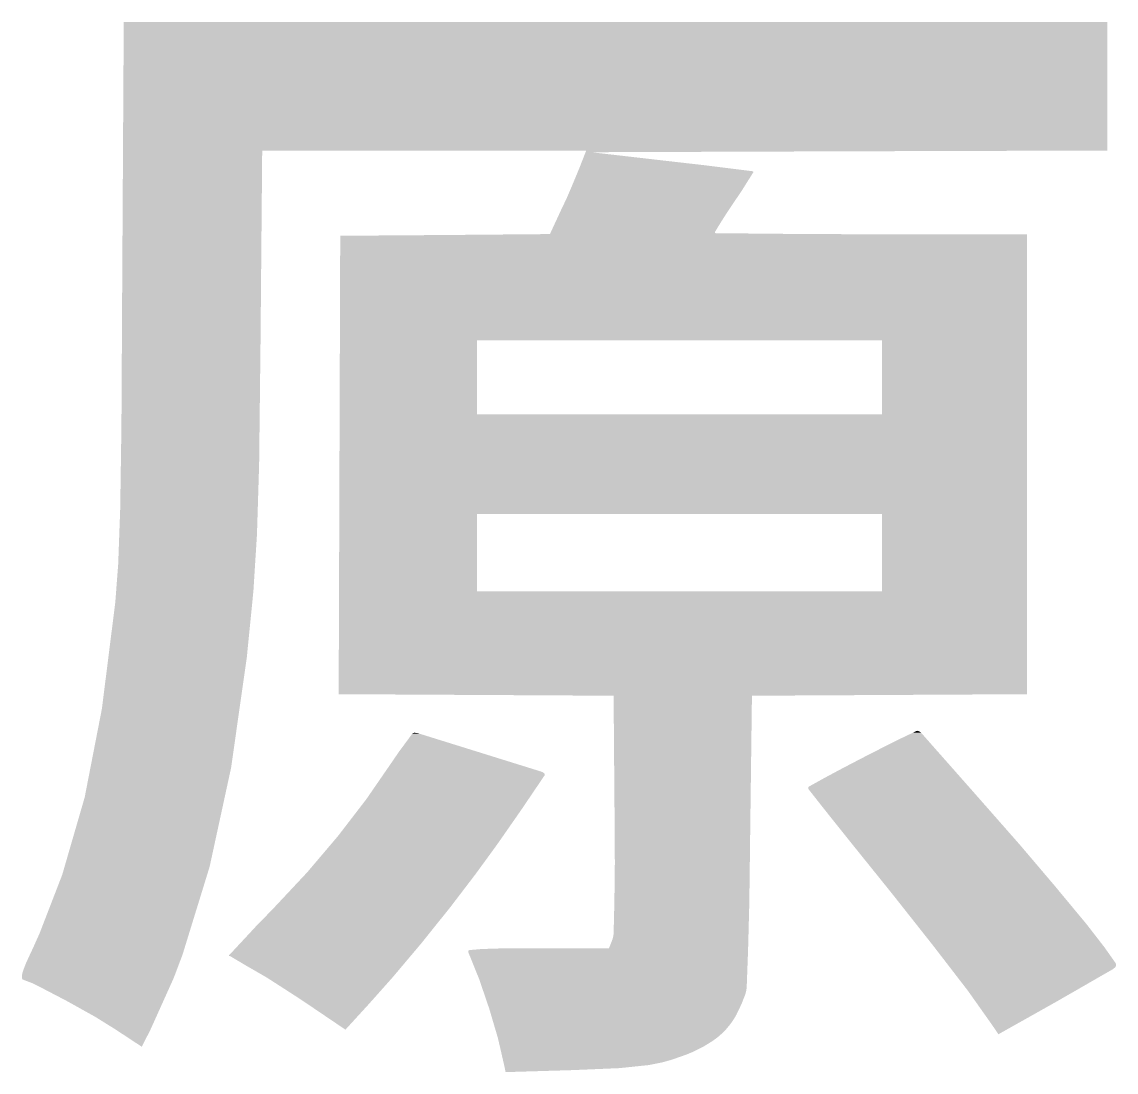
# Model space of a CAD drawing. Extents: x 0 to 1.77, y 0.1 to 2.36.
# Drawn here: x 0.4907 to 0.5619, y 1.5068 to 1.5751 of the extents above; entities that cross this region are included whole.
import ezdxf

# ---------------------------------------------------------------- set-up
doc = ezdxf.new("R2010")
doc.units = 0
doc.layers.add('ASSY_ART', color=2, linetype='CONTINUOUS')

msp = doc.modelspace()

# ---------------------------------------------------------------- linework, layer by layer
at = {"layer": 'ASSY_ART'}
for points in [[(0.497312, 1.566732), (0.497361, 1.575087), (0.561289, 1.566732), (0.56129, 1.575087)], [(0.497361, 1.575088), (0.497362, 1.575089), (0.561289, 1.575088), (0.561288, 1.575089)], [(0.497361, 1.575087), (0.497361, 1.575088), (0.56129, 1.575087), (0.561289, 1.575088)], [(0.497362, 1.575089), (0.497363, 1.57509), (0.561288, 1.575089), (0.497363, 1.57509)], [(0.49726, 1.5579), (0.497312, 1.566724), (0.506282, 1.5579), (0.50636, 1.566724)], [(0.497312, 1.56673), (0.497312, 1.566732), (0.561287, 1.56673), (0.561289, 1.566732)], [(0.497312, 1.566729), (0.497312, 1.56673), (0.506365, 1.566729), (0.527411, 1.56673)], [(0.497312, 1.566724), (0.497312, 1.566729), (0.50636, 1.566724), (0.506365, 1.566729)], [(0.527142, 1.56602), (0.527371, 1.566609), (0.53296, 1.56602), (0.527837, 1.566609)], [(0.527371, 1.566609), (0.527374, 1.566614), (0.527837, 1.566609), (0.527833, 1.566614)], [(0.527374, 1.566614), (0.527376, 1.56662), (0.527833, 1.566614), (0.527838, 1.56662)], [(0.527376, 1.56662), (0.527399, 1.56668), (0.527838, 1.56662), (0.54451, 1.56668)], [(0.527399, 1.56668), (0.527416, 1.566723), (0.54451, 1.56668), (0.558988, 1.566723)], [(0.527416, 1.566725), (0.527411, 1.56673), (0.559596, 1.566725), (0.561287, 1.56673)], [(0.527416, 1.566723), (0.527416, 1.566725), (0.558988, 1.566723), (0.559596, 1.566725)], [(0.526865, 1.56533), (0.526867, 1.565333), (0.538282, 1.56533), (0.538282, 1.565333)], [(0.526867, 1.565333), (0.526868, 1.565337), (0.538282, 1.565333), (0.538282, 1.565337)], [(0.526868, 1.565337), (0.52687, 1.565341), (0.538282, 1.565337), (0.538281, 1.565341)], [(0.52687, 1.565341), (0.526871, 1.565344), (0.538281, 1.565341), (0.53828, 1.565344)], [(0.526871, 1.565344), (0.526873, 1.565348), (0.53828, 1.565344), (0.538278, 1.565348)], [(0.526873, 1.565348), (0.526874, 1.565351), (0.538278, 1.565348), (0.538277, 1.565351)], [(0.526874, 1.565351), (0.526875, 1.565354), (0.538277, 1.565351), (0.538275, 1.565354)], [(0.526875, 1.565354), (0.526877, 1.565357), (0.538275, 1.565354), (0.538273, 1.565357)], [(0.526877, 1.565357), (0.526878, 1.56536), (0.538273, 1.565357), (0.53827, 1.56536)], [(0.526878, 1.56536), (0.526879, 1.565362), (0.53827, 1.56536), (0.538267, 1.565362)], [(0.526879, 1.565363), (0.526881, 1.565367), (0.538257, 1.565363), (0.538252, 1.565367)], [(0.526879, 1.565362), (0.526879, 1.565363), (0.538267, 1.565362), (0.538267, 1.565363)], [(0.526881, 1.565367), (0.526883, 1.565372), (0.538252, 1.565367), (0.538243, 1.565372)], [(0.526883, 1.565372), (0.526885, 1.565378), (0.538243, 1.565372), (0.538234, 1.565378)], [(0.526885, 1.565378), (0.526887, 1.565382), (0.538234, 1.565378), (0.538224, 1.565382)], [(0.526887, 1.565382), (0.526888, 1.565385), (0.538224, 1.565382), (0.538215, 1.565385)], [(0.526888, 1.565385), (0.526889, 1.565388), (0.538215, 1.565385), (0.538204, 1.565388)], [(0.526889, 1.565388), (0.52689, 1.56539), (0.538204, 1.565388), (0.538194, 1.56539)], [(0.52689, 1.56539), (0.526969, 1.56558), (0.53819, 1.56539), (0.53667, 1.56558)], [(0.52689, 1.56539), (0.52689, 1.56539), (0.538194, 1.56539), (0.53819, 1.56539)], [(0.526969, 1.56558), (0.52699, 1.56563), (0.53667, 1.56558), (0.536267, 1.56563)], [(0.52699, 1.56563), (0.527052, 1.56579), (0.536267, 1.56563), (0.53498, 1.56579)], [(0.527052, 1.56579), (0.527142, 1.56602), (0.53498, 1.56579), (0.53296, 1.56602)], [(0.538257, 1.565363), (0.538264, 1.565363), (0.538267, 1.565363), (0.538266, 1.565363)], [(0.538264, 1.565363), (0.538265, 1.565364), (0.538266, 1.565363), (0.538265, 1.565364)], [(0.52647, 1.56438), (0.526628, 1.56476), (0.537691, 1.56438), (0.53793, 1.56476)], [(0.526628, 1.56476), (0.52677, 1.5651), (0.53793, 1.56476), (0.538144, 1.5651)], [(0.52677, 1.5651), (0.526853, 1.5653), (0.538144, 1.5651), (0.53827, 1.5653)], [(0.526853, 1.5653), (0.526854, 1.565303), (0.53827, 1.5653), (0.538272, 1.565303)], [(0.526854, 1.565303), (0.526855, 1.565305), (0.538272, 1.565303), (0.538275, 1.565305)], [(0.526855, 1.565305), (0.526857, 1.565309), (0.538275, 1.565305), (0.538277, 1.565309)], [(0.526857, 1.565309), (0.526858, 1.565312), (0.538277, 1.565309), (0.538278, 1.565312)], [(0.526858, 1.565312), (0.526859, 1.565315), (0.538278, 1.565312), (0.53828, 1.565315)], [(0.526859, 1.565315), (0.526861, 1.565319), (0.53828, 1.565315), (0.538281, 1.565319)], [(0.526861, 1.565319), (0.526862, 1.565322), (0.538281, 1.565319), (0.538282, 1.565322)], [(0.526862, 1.565322), (0.526864, 1.565326), (0.538282, 1.565322), (0.538282, 1.565326)], [(0.526864, 1.565326), (0.526865, 1.56533), (0.538282, 1.565326), (0.538282, 1.56533)], [(0.52614, 1.56361), (0.526367, 1.56414), (0.537184, 1.56361), (0.53754, 1.56414)], [(0.526367, 1.56414), (0.52647, 1.56438), (0.53754, 1.56414), (0.537691, 1.56438)], [(0.52581, 1.56292), (0.52614, 1.56361), (0.536721, 1.56292), (0.537184, 1.56361)], [(0.525407, 1.56205), (0.525699, 1.56268), (0.53616, 1.56205), (0.53656, 1.56268)], [(0.525699, 1.56268), (0.52581, 1.56292), (0.53656, 1.56268), (0.536721, 1.56292)], [(0.525144, 1.561481), (0.525407, 1.56205), (0.535811, 1.561481), (0.53616, 1.56205)], [(0.511408, 1.554399), (0.511431, 1.561188), (0.55606, 1.554399), (0.55606, 1.561188)], [(0.511431, 1.561188), (0.511433, 1.56119), (0.55606, 1.561188), (0.55606, 1.56119)], [(0.511433, 1.56119), (0.51825, 1.56124), (0.55606, 1.56119), (0.55606, 1.56124)], [(0.51825, 1.56124), (0.52355, 1.561287), (0.55606, 1.56124), (0.55606, 1.561287)], [(0.52355, 1.561287), (0.52379, 1.561289), (0.55606, 1.561287), (0.556058, 1.561289)], [(0.52379, 1.561289), (0.523878, 1.56129), (0.556058, 1.561289), (0.54593, 1.56129)], [(0.523878, 1.56129), (0.525004, 1.5613), (0.54593, 1.56129), (0.54204, 1.5613)], [(0.525004, 1.5613), (0.525057, 1.5613), (0.54204, 1.5613), (0.541988, 1.5613)], [(0.525057, 1.5613), (0.525062, 1.561303), (0.541988, 1.5613), (0.541671, 1.561303)], [(0.525062, 1.561303), (0.525074, 1.56133), (0.541671, 1.561303), (0.53877, 1.56133)], [(0.525074, 1.56133), (0.525088, 1.56136), (0.53877, 1.56133), (0.535826, 1.56136)], [(0.525088, 1.561361), (0.525089, 1.561362), (0.53582, 1.561361), (0.535816, 1.561362)], [(0.525088, 1.56136), (0.525088, 1.561361), (0.535826, 1.56136), (0.535823, 1.561361)], [(0.525088, 1.561361), (0.525088, 1.561361), (0.535823, 1.561361), (0.53582, 1.561361)], [(0.525089, 1.561364), (0.52509, 1.561365), (0.535813, 1.561364), (0.53581, 1.561365)], [(0.525089, 1.561362), (0.525089, 1.561364), (0.535816, 1.561362), (0.535813, 1.561364)], [(0.52509, 1.561365), (0.525091, 1.561367), (0.53581, 1.561365), (0.535807, 1.561367)], [(0.525091, 1.561367), (0.525092, 1.561369), (0.535807, 1.561367), (0.535804, 1.561369)], [(0.525092, 1.561369), (0.525093, 1.561372), (0.535804, 1.561369), (0.535801, 1.561372)], [(0.525093, 1.561372), (0.525094, 1.561374), (0.535801, 1.561372), (0.535799, 1.561374)], [(0.525094, 1.561374), (0.525096, 1.561377), (0.535799, 1.561374), (0.535797, 1.561377)], [(0.525096, 1.561377), (0.525097, 1.56138), (0.535797, 1.561377), (0.535795, 1.56138)], [(0.525097, 1.56138), (0.525098, 1.561383), (0.535795, 1.56138), (0.535794, 1.561383)], [(0.525098, 1.561383), (0.5251, 1.561387), (0.535794, 1.561383), (0.535792, 1.561387)], [(0.5251, 1.561387), (0.525101, 1.56139), (0.535792, 1.561387), (0.535791, 1.56139)], [(0.525101, 1.56139), (0.525103, 1.561393), (0.535791, 1.56139), (0.535791, 1.561393)], [(0.525103, 1.561393), (0.525105, 1.561397), (0.535791, 1.561393), (0.53579, 1.561397)], [(0.525105, 1.561397), (0.525106, 1.5614), (0.53579, 1.561397), (0.53579, 1.5614)], [(0.525106, 1.5614), (0.525112, 1.561413), (0.53579, 1.5614), (0.535791, 1.561413)], [(0.525112, 1.561413), (0.525118, 1.561426), (0.535791, 1.561413), (0.535792, 1.561426)], [(0.525118, 1.561426), (0.525124, 1.561439), (0.535792, 1.561426), (0.535795, 1.561439)], [(0.525124, 1.561439), (0.52513, 1.561451), (0.535795, 1.561439), (0.535799, 1.561451)], [(0.52513, 1.561451), (0.525136, 1.561463), (0.535799, 1.561451), (0.535804, 1.561463)], [(0.525136, 1.561463), (0.525141, 1.561474), (0.535804, 1.561463), (0.53581, 1.561474)], [(0.525141, 1.561474), (0.525142, 1.561478), (0.53581, 1.561474), (0.53581, 1.561478)], [(0.525142, 1.561478), (0.525144, 1.561481), (0.53581, 1.561478), (0.535811, 1.561481)], [(0.49724, 1.55424), (0.49726, 1.5579), (0.50625, 1.55424), (0.506282, 1.5579)], [(0.49721, 1.5488), (0.49724, 1.55424), (0.506188, 1.5488), (0.50625, 1.55424)], [(0.511391, 1.549593), (0.511408, 1.554397), (0.52032, 1.549593), (0.52032, 1.554397)], [(0.511408, 1.554397), (0.511408, 1.554399), (0.52032, 1.554397), (0.520322, 1.554399)], [(0.54665, 1.554397), (0.546648, 1.554399), (0.55606, 1.554397), (0.55606, 1.554399)], [(0.54665, 1.55199), (0.54665, 1.554397), (0.55606, 1.55199), (0.55606, 1.554397)], [(0.546649, 1.549592), (0.54665, 1.55199), (0.55606, 1.549592), (0.55606, 1.55199)], [(0.51137, 1.543109), (0.511391, 1.54959), (0.556059, 1.543109), (0.55606, 1.54959)], [(0.511391, 1.549591), (0.511391, 1.549593), (0.520322, 1.549591), (0.52032, 1.549593)], [(0.511391, 1.54959), (0.511391, 1.549591), (0.546647, 1.54959), (0.520322, 1.549591)], [(0.546647, 1.54959), (0.546649, 1.549592), (0.55606, 1.54959), (0.55606, 1.549592)], [(0.497173, 1.54634), (0.49721, 1.5488), (0.50616, 1.54634), (0.506188, 1.5488)], [(0.49713, 1.54342), (0.497173, 1.54634), (0.50607, 1.54342), (0.50616, 1.54634)], [(0.497071, 1.5418), (0.49713, 1.54342), (0.50602, 1.5418), (0.50607, 1.54342)], [(0.511353, 1.538093), (0.51137, 1.543107), (0.52032, 1.538093), (0.52032, 1.543107)], [(0.51137, 1.543107), (0.51137, 1.543109), (0.52032, 1.543107), (0.520322, 1.543109)], [(0.54665, 1.543107), (0.546648, 1.543109), (0.556059, 1.543107), (0.556059, 1.543109)], [(0.54665, 1.5406), (0.54665, 1.543107), (0.556059, 1.5406), (0.556059, 1.543107)], [(0.497, 1.53985), (0.497071, 1.5418), (0.505898, 1.53985), (0.50602, 1.5418)], [(0.546649, 1.538092), (0.54665, 1.5406), (0.556059, 1.538092), (0.556059, 1.5406)], [(0.496869, 1.53813), (0.497, 1.53985), (0.50579, 1.53813), (0.505898, 1.53985)], [(0.49681, 1.53736), (0.496869, 1.53813), (0.505714, 1.53736), (0.50579, 1.53813)], [(0.51133, 1.531403), (0.511353, 1.53809), (0.556059, 1.531403), (0.556059, 1.53809)], [(0.511353, 1.538091), (0.511353, 1.538093), (0.520322, 1.538091), (0.52032, 1.538093)], [(0.511353, 1.53809), (0.511353, 1.538091), (0.546647, 1.53809), (0.520322, 1.538091)], [(0.546647, 1.53809), (0.546649, 1.538092), (0.556059, 1.53809), (0.556059, 1.538092)], [(0.496362, 1.5338), (0.49681, 1.53736), (0.50536, 1.5338), (0.505714, 1.53736)], [(0.49594, 1.53045), (0.496362, 1.5338), (0.504883, 1.53045), (0.50536, 1.5338)], [(0.511331, 1.531402), (0.51133, 1.531403), (0.556059, 1.531402), (0.556059, 1.531403)], [(0.511332, 1.531401), (0.511331, 1.531402), (0.556058, 1.531401), (0.556059, 1.531402)], [(0.511472, 1.5314), (0.511332, 1.531401), (0.556057, 1.5314), (0.556058, 1.531401)], [(0.529194, 1.5313), (0.511472, 1.5314), (0.538335, 1.5313), (0.556057, 1.5314)], [(0.529195, 1.531299), (0.529194, 1.5313), (0.538195, 1.531299), (0.538335, 1.5313)], [(0.529199, 1.531295), (0.529195, 1.531299), (0.538191, 1.531295), (0.538195, 1.531299)], [(0.529199, 1.531294), (0.529199, 1.531295), (0.53819, 1.531294), (0.538191, 1.531295)], [(0.52926, 1.52364), (0.529199, 1.531294), (0.538092, 1.52364), (0.53819, 1.531294)], [(0.495197, 1.52663), (0.49594, 1.53045), (0.50434, 1.52663), (0.504883, 1.53045)], [(0.51573, 1.52831), (0.51611, 1.52883), (0.518264, 1.52831), (0.516593, 1.52883)], [(0.51611, 1.52883), (0.51612, 1.52884), (0.516593, 1.52883), (0.516561, 1.52884)], [(0.51612, 1.52884), (0.51613, 1.52885), (0.516561, 1.52884), (0.51653, 1.52885)], [(0.51613, 1.52885), (0.516131, 1.52885), (0.51653, 1.52885), (0.516529, 1.52885)], [(0.516131, 1.52885), (0.516143, 1.528859), (0.516529, 1.52885), (0.516494, 1.528859)], [(0.516143, 1.528859), (0.516155, 1.528867), (0.516494, 1.528859), (0.516464, 1.528867)], [(0.516155, 1.528867), (0.516161, 1.52887), (0.516464, 1.528867), (0.516453, 1.52887)], [(0.516161, 1.52887), (0.516168, 1.528874), (0.516453, 1.52887), (0.51643, 1.528874)], [(0.516168, 1.528874), (0.516182, 1.52888), (0.51643, 1.528874), (0.516397, 1.52888)], [(0.516182, 1.52888), (0.516194, 1.528884), (0.516397, 1.52888), (0.516375, 1.528884)], [(0.516194, 1.528884), (0.516196, 1.528884), (0.516375, 1.528884), (0.516368, 1.528884)], [(0.516196, 1.528884), (0.516211, 1.528887), (0.516368, 1.528884), (0.516329, 1.528887)], [(0.516211, 1.528887), (0.516225, 1.528889), (0.516329, 1.528887), (0.516307, 1.528889)], [(0.516225, 1.528889), (0.51624, 1.52889), (0.516307, 1.528889), (0.516299, 1.52889)], [(0.51624, 1.52889), (0.516296, 1.52889), (0.516299, 1.52889), (0.516296, 1.52889)], [(0.5467, 1.52794), (0.54786, 1.52852), (0.550028, 1.52794), (0.549516, 1.52852)], [(0.54786, 1.52852), (0.548659, 1.5289), (0.549516, 1.52852), (0.54918, 1.5289)], [(0.548659, 1.5289), (0.548705, 1.528922), (0.54918, 1.5289), (0.549158, 1.528922)], [(0.548705, 1.528922), (0.548746, 1.528941), (0.549158, 1.528922), (0.549134, 1.528941)], [(0.548746, 1.528941), (0.548783, 1.528959), (0.549134, 1.528941), (0.549109, 1.528959)], [(0.548783, 1.528959), (0.548815, 1.528974), (0.549109, 1.528959), (0.549082, 1.528974)], [(0.548815, 1.528974), (0.548842, 1.528987), (0.549082, 1.528974), (0.549054, 1.528987)], [(0.548842, 1.528987), (0.548864, 1.528998), (0.549054, 1.528987), (0.549025, 1.528998)], [(0.548864, 1.528998), (0.548881, 1.529006), (0.549025, 1.528998), (0.548995, 1.529006)], [(0.548881, 1.529006), (0.54889, 1.52901), (0.548995, 1.529006), (0.54898, 1.52901)], [(0.54889, 1.52901), (0.548898, 1.529014), (0.54898, 1.52901), (0.548968, 1.529014)], [(0.548898, 1.529014), (0.548903, 1.529016), (0.548968, 1.529014), (0.548958, 1.529016)], [(0.548903, 1.529016), (0.548907, 1.529017), (0.548958, 1.529016), (0.548955, 1.529017)], [(0.548907, 1.529017), (0.548916, 1.529018), (0.548955, 1.529017), (0.548944, 1.529018)], [(0.548916, 1.529018), (0.54892, 1.529018), (0.548944, 1.529018), (0.548942, 1.529018)], [(0.54892, 1.529018), (0.548929, 1.529019), (0.548942, 1.529018), (0.548929, 1.529019)], [(0.515222, 1.52762), (0.51527, 1.52769), (0.52048, 1.52762), (0.520255, 1.52769)], [(0.51527, 1.52769), (0.51573, 1.52831), (0.520255, 1.52769), (0.518264, 1.52831)], [(0.54535, 1.52725), (0.5467, 1.52794), (0.550638, 1.52725), (0.550028, 1.52794)], [(0.51437, 1.52638), (0.51477, 1.52696), (0.52446, 1.52638), (0.522598, 1.52696)], [(0.51477, 1.52696), (0.515222, 1.52762), (0.522598, 1.52696), (0.52048, 1.52762)], [(0.54401, 1.52655), (0.54535, 1.52725), (0.551257, 1.52655), (0.550638, 1.52725)], [(0.49482, 1.52469), (0.495197, 1.52663), (0.503919, 1.52469), (0.50434, 1.52663)], [(0.514253, 1.52621), (0.514259, 1.526219), (0.524724, 1.52621), (0.524721, 1.526219)], [(0.514259, 1.526219), (0.514265, 1.526228), (0.524721, 1.526219), (0.524717, 1.526228)], [(0.514265, 1.526228), (0.514271, 1.526236), (0.524717, 1.526228), (0.524712, 1.526236)], [(0.514271, 1.526236), (0.514277, 1.526244), (0.524712, 1.526236), (0.524707, 1.526244)], [(0.514277, 1.526244), (0.514281, 1.526251), (0.524707, 1.526244), (0.524701, 1.526251)], [(0.514281, 1.526251), (0.514286, 1.526258), (0.524701, 1.526251), (0.524695, 1.526258)], [(0.514286, 1.526258), (0.514291, 1.526264), (0.524695, 1.526258), (0.524688, 1.526264)], [(0.514291, 1.526264), (0.514294, 1.52627), (0.524688, 1.526264), (0.52468, 1.52627)], [(0.514294, 1.52627), (0.514316, 1.526301), (0.52468, 1.52627), (0.524636, 1.526301)], [(0.514316, 1.526301), (0.514335, 1.526328), (0.524636, 1.526301), (0.524589, 1.526328)], [(0.514335, 1.526328), (0.514351, 1.526352), (0.524589, 1.526328), (0.52454, 1.526352)], [(0.514351, 1.526352), (0.514364, 1.52637), (0.52454, 1.526352), (0.52449, 1.52637)], [(0.514364, 1.52637), (0.51437, 1.52638), (0.52449, 1.52637), (0.52446, 1.52638)], [(0.54287, 1.52594), (0.54401, 1.52655), (0.551795, 1.52594), (0.551257, 1.52655)], [(0.51313, 1.52458), (0.514191, 1.52612), (0.523668, 1.52458), (0.52471, 1.52612)], [(0.514191, 1.52612), (0.514197, 1.526128), (0.52471, 1.52612), (0.524715, 1.526128)], [(0.514197, 1.526128), (0.514202, 1.526136), (0.524715, 1.526128), (0.524719, 1.526136)], [(0.514202, 1.526136), (0.514208, 1.526145), (0.524719, 1.526136), (0.524722, 1.526145)], [(0.514208, 1.526145), (0.514215, 1.526154), (0.524722, 1.526145), (0.524725, 1.526154)], [(0.514215, 1.526154), (0.514221, 1.526164), (0.524725, 1.526154), (0.524727, 1.526164)], [(0.514221, 1.526164), (0.514228, 1.526173), (0.524727, 1.526164), (0.524728, 1.526173)], [(0.514228, 1.526173), (0.514234, 1.526182), (0.524728, 1.526173), (0.524728, 1.526182)], [(0.514234, 1.526182), (0.51424, 1.526192), (0.524728, 1.526182), (0.524728, 1.526192)], [(0.51424, 1.526192), (0.514247, 1.526201), (0.524728, 1.526192), (0.524726, 1.526201)], [(0.514247, 1.526201), (0.514253, 1.52621), (0.524726, 1.526201), (0.524724, 1.52621)], [(0.541893, 1.525396), (0.54287, 1.52594), (0.552276, 1.525396), (0.551795, 1.52594)], [(0.54185, 1.52531), (0.541851, 1.525318), (0.552352, 1.52531), (0.552346, 1.525318)], [(0.54185, 1.525297), (0.54185, 1.52531), (0.552364, 1.525297), (0.552352, 1.52531)], [(0.541851, 1.525284), (0.54185, 1.525297), (0.552375, 1.525284), (0.552364, 1.525297)], [(0.541851, 1.525325), (0.541852, 1.525333), (0.552338, 1.525325), (0.552332, 1.525333)], [(0.541851, 1.525318), (0.541851, 1.525325), (0.552346, 1.525318), (0.552338, 1.525325)], [(0.541852, 1.525271), (0.541851, 1.525284), (0.552387, 1.525271), (0.552375, 1.525284)], [(0.541852, 1.525333), (0.541853, 1.525341), (0.552332, 1.525333), (0.552325, 1.525341)], [(0.541856, 1.525258), (0.541852, 1.525271), (0.552398, 1.525258), (0.552387, 1.525271)], [(0.541853, 1.525341), (0.541855, 1.525348), (0.552325, 1.525341), (0.552318, 1.525348)], [(0.541855, 1.525348), (0.541858, 1.525356), (0.552318, 1.525348), (0.552312, 1.525356)], [(0.54186, 1.525246), (0.541856, 1.525258), (0.552409, 1.525246), (0.552398, 1.525258)], [(0.541858, 1.525356), (0.541861, 1.525363), (0.552312, 1.525356), (0.552306, 1.525363)], [(0.541865, 1.525234), (0.54186, 1.525246), (0.55242, 1.525234), (0.552409, 1.525246)], [(0.541861, 1.525363), (0.541865, 1.525369), (0.552306, 1.525363), (0.5523, 1.525369)], [(0.541865, 1.525369), (0.54187, 1.525376), (0.5523, 1.525369), (0.552294, 1.525376)], [(0.541871, 1.525222), (0.541865, 1.525234), (0.55243, 1.525222), (0.55242, 1.525234)], [(0.54187, 1.525376), (0.541875, 1.525382), (0.552294, 1.525376), (0.552289, 1.525382)], [(0.54188, 1.52521), (0.541871, 1.525222), (0.552441, 1.52521), (0.55243, 1.525222)], [(0.541875, 1.525382), (0.541881, 1.525387), (0.552289, 1.525382), (0.552284, 1.525387)], [(0.541951, 1.52512), (0.54188, 1.52521), (0.55252, 1.52512), (0.552441, 1.52521)], [(0.541881, 1.525387), (0.541887, 1.525392), (0.552284, 1.525387), (0.55228, 1.525392)], [(0.541887, 1.525392), (0.541893, 1.525396), (0.55228, 1.525392), (0.552276, 1.525396)], [(0.54269, 1.52418), (0.541951, 1.52512), (0.553347, 1.52418), (0.55252, 1.52512)], [(0.493511, 1.52018), (0.49482, 1.52469), (0.50294, 1.52018), (0.503919, 1.52469)], [(0.512553, 1.52383), (0.51313, 1.52458), (0.52316, 1.52383), (0.523668, 1.52458)], [(0.54362, 1.52301), (0.54269, 1.52418), (0.554376, 1.52301), (0.553347, 1.52418)], [(0.5113, 1.5222), (0.512553, 1.52383), (0.522024, 1.5222), (0.52316, 1.52383)], [(0.529271, 1.52189), (0.52926, 1.52364), (0.53807, 1.52189), (0.538092, 1.52364)], [(0.54471, 1.52165), (0.54362, 1.52301), (0.555572, 1.52165), (0.554376, 1.52301)], [(0.510808, 1.52162), (0.5113, 1.5222), (0.52162, 1.52162), (0.522024, 1.5222)], [(0.50928, 1.51982), (0.510808, 1.52162), (0.520308, 1.51982), (0.52162, 1.52162)], [(0.52928, 1.52043), (0.529271, 1.52189), (0.538052, 1.52043), (0.53807, 1.52189)], [(0.544726, 1.52163), (0.54471, 1.52165), (0.55559, 1.52163), (0.555572, 1.52165)], [(0.546869, 1.51897), (0.544726, 1.52163), (0.55785, 1.51897), (0.55559, 1.52163)], [(0.49336, 1.51966), (0.493511, 1.52018), (0.50278, 1.51966), (0.50294, 1.52018)], [(0.509167, 1.5197), (0.50928, 1.51982), (0.52022, 1.5197), (0.520308, 1.51982)], [(0.52925, 1.5179), (0.52928, 1.52043), (0.53802, 1.5179), (0.538052, 1.52043)], [(0.491887, 1.515849), (0.49336, 1.51966), (0.501605, 1.515849), (0.50278, 1.51966)], [(0.507191, 1.51759), (0.509167, 1.5197), (0.51861, 1.51759), (0.52022, 1.5197)], [(0.54732, 1.51841), (0.546869, 1.51897), (0.558315, 1.51841), (0.55785, 1.51897)], [(0.548877, 1.51644), (0.54732, 1.51841), (0.55995, 1.51644), (0.558315, 1.51841)], [(0.5292, 1.51588), (0.529249, 1.51788), (0.537968, 1.51588), (0.53802, 1.51788)], [(0.529249, 1.51788), (0.52925, 1.5179), (0.53802, 1.51788), (0.53802, 1.5179)], [(0.50595, 1.51631), (0.50706, 1.51745), (0.517584, 1.51631), (0.518498, 1.51745)], [(0.50706, 1.51745), (0.507191, 1.51759), (0.518498, 1.51745), (0.51861, 1.51759)], [(0.50504, 1.51533), (0.50595, 1.51631), (0.516798, 1.51533), (0.517584, 1.51631)], [(0.54996, 1.51507), (0.548877, 1.51644), (0.56101, 1.51507), (0.55995, 1.51644)], [(0.49151, 1.51501), (0.491887, 1.515849), (0.501347, 1.51501), (0.501605, 1.515849)], [(0.529143, 1.515524), (0.529172, 1.515641), (0.537959, 1.515524), (0.537962, 1.515641)], [(0.529172, 1.515641), (0.529191, 1.51576), (0.537962, 1.515641), (0.537965, 1.51576)], [(0.529191, 1.51576), (0.5292, 1.51588), (0.537965, 1.51576), (0.537968, 1.51588)], [(0.49126, 1.51447), (0.49151, 1.51501), (0.50118, 1.51447), (0.501347, 1.51501)], [(0.504239, 1.51447), (0.504938, 1.51522), (0.516077, 1.51447), (0.51671, 1.51522)], [(0.504938, 1.51522), (0.50504, 1.51533), (0.51671, 1.51522), (0.516798, 1.51533)], [(0.520281, 1.51481), (0.52062, 1.51484), (0.53794, 1.51481), (0.537941, 1.51484)], [(0.52062, 1.51484), (0.52191, 1.51488), (0.537941, 1.51484), (0.537942, 1.51488)], [(0.52191, 1.51488), (0.52427, 1.51489), (0.537942, 1.51488), (0.537942, 1.51489)], [(0.528897, 1.51489), (0.528901, 1.514894), (0.537942, 1.51489), (0.537942, 1.514894)], [(0.528901, 1.514894), (0.52911, 1.51543), (0.537942, 1.514894), (0.537956, 1.51543)], [(0.52911, 1.51543), (0.529143, 1.515524), (0.537956, 1.51543), (0.537959, 1.515524)], [(0.55006, 1.51494), (0.54996, 1.51507), (0.56111, 1.51494), (0.56101, 1.51507)], [(0.550846, 1.51392), (0.55006, 1.51494), (0.56183, 1.51392), (0.56111, 1.51494)], [(0.49102, 1.51395), (0.49126, 1.51447), (0.500984, 1.51395), (0.50118, 1.51447)], [(0.504215, 1.514433), (0.504216, 1.514437), (0.516046, 1.514433), (0.516049, 1.514437)], [(0.504215, 1.514428), (0.504215, 1.514433), (0.516042, 1.514428), (0.516046, 1.514433)], [(0.504216, 1.514425), (0.504215, 1.514428), (0.516039, 1.514425), (0.516042, 1.514428)], [(0.504216, 1.514441), (0.504218, 1.514444), (0.516052, 1.514441), (0.516055, 1.514444)], [(0.504216, 1.514437), (0.504216, 1.514441), (0.516049, 1.514437), (0.516052, 1.514441)], [(0.504216, 1.514421), (0.504216, 1.514425), (0.516036, 1.514421), (0.516039, 1.514425)], [(0.504217, 1.514417), (0.504216, 1.514421), (0.516033, 1.514417), (0.516036, 1.514421)], [(0.504218, 1.514414), (0.504217, 1.514417), (0.51603, 1.514414), (0.516033, 1.514417)], [(0.504218, 1.514444), (0.504219, 1.514448), (0.516055, 1.514444), (0.516059, 1.514448)], [(0.50422, 1.51441), (0.504218, 1.514414), (0.516027, 1.51441), (0.51603, 1.514414)], [(0.504219, 1.514448), (0.504221, 1.514451), (0.516059, 1.514448), (0.516061, 1.514451)], [(0.504222, 1.514407), (0.50422, 1.51441), (0.516024, 1.514407), (0.516027, 1.51441)], [(0.504221, 1.514451), (0.504223, 1.514455), (0.516061, 1.514451), (0.516064, 1.514455)], [(0.504224, 1.514404), (0.504222, 1.514407), (0.516021, 1.514404), (0.516024, 1.514407)], [(0.504223, 1.514455), (0.504225, 1.514458), (0.516064, 1.514455), (0.516067, 1.514458)], [(0.504227, 1.5144), (0.504224, 1.514404), (0.516018, 1.5144), (0.516021, 1.514404)], [(0.504225, 1.514458), (0.504228, 1.514461), (0.516067, 1.514458), (0.516069, 1.514461)], [(0.504228, 1.514398), (0.504227, 1.5144), (0.516017, 1.514398), (0.516018, 1.5144)], [(0.504228, 1.514461), (0.50423, 1.514463), (0.516069, 1.514461), (0.516072, 1.514463)], [(0.504229, 1.514398), (0.504228, 1.514398), (0.504236, 1.514398), (0.504237, 1.514398)], [(0.504232, 1.514395), (0.504229, 1.514398), (0.504232, 1.514395), (0.504236, 1.514398)], [(0.50423, 1.514463), (0.504234, 1.514466), (0.516072, 1.514463), (0.516074, 1.514466)], [(0.504234, 1.514466), (0.504237, 1.514468), (0.516074, 1.514466), (0.516076, 1.514468)], [(0.504237, 1.514468), (0.504239, 1.51447), (0.516076, 1.514468), (0.516077, 1.51447)], [(0.504298, 1.514366), (0.504242, 1.514398), (0.515989, 1.514366), (0.516017, 1.514398)], [(0.50431, 1.51436), (0.504298, 1.514366), (0.515984, 1.51436), (0.515989, 1.514366)], [(0.50476, 1.51409), (0.50431, 1.51436), (0.515756, 1.51409), (0.515984, 1.51436)], [(0.519748, 1.514677), (0.519749, 1.514685), (0.537935, 1.514677), (0.537935, 1.514685)], [(0.519748, 1.514668), (0.519748, 1.514677), (0.537935, 1.514668), (0.537935, 1.514677)], [(0.519749, 1.514659), (0.519748, 1.514668), (0.537934, 1.514659), (0.537935, 1.514668)], [(0.519749, 1.514685), (0.519751, 1.514694), (0.537935, 1.514685), (0.537936, 1.514694)], [(0.51975, 1.51465), (0.519749, 1.514659), (0.537934, 1.51465), (0.537934, 1.514659)], [(0.519752, 1.514642), (0.51975, 1.51465), (0.537934, 1.514642), (0.537934, 1.51465)], [(0.519751, 1.514694), (0.519753, 1.514703), (0.537936, 1.514694), (0.537936, 1.514703)], [(0.519755, 1.514633), (0.519752, 1.514642), (0.537933, 1.514633), (0.537934, 1.514642)], [(0.519753, 1.514703), (0.519757, 1.514711), (0.537936, 1.514703), (0.537936, 1.514711)], [(0.519758, 1.514625), (0.519755, 1.514633), (0.537933, 1.514625), (0.537933, 1.514633)], [(0.519757, 1.514711), (0.519761, 1.514719), (0.537936, 1.514711), (0.537937, 1.514719)], [(0.51976, 1.51462), (0.519758, 1.514625), (0.537933, 1.51462), (0.537933, 1.514625)], [(0.52047, 1.51286), (0.51976, 1.51462), (0.537868, 1.51286), (0.537933, 1.51462)], [(0.519761, 1.514719), (0.519765, 1.514727), (0.537937, 1.514719), (0.537937, 1.514727)], [(0.519765, 1.514727), (0.519771, 1.514734), (0.537937, 1.514727), (0.537937, 1.514734)], [(0.519771, 1.514734), (0.519776, 1.514741), (0.537937, 1.514734), (0.537937, 1.514741)], [(0.519776, 1.514741), (0.519783, 1.514747), (0.537937, 1.514741), (0.537938, 1.514747)], [(0.519783, 1.514747), (0.51979, 1.514752), (0.537938, 1.514747), (0.537938, 1.514752)], [(0.51979, 1.514752), (0.519797, 1.514757), (0.537938, 1.514752), (0.537938, 1.514757)], [(0.519797, 1.514757), (0.519805, 1.514762), (0.537938, 1.514757), (0.537938, 1.514762)], [(0.519805, 1.514762), (0.519813, 1.514765), (0.537938, 1.514762), (0.537938, 1.514765)], [(0.519813, 1.514765), (0.519822, 1.514768), (0.537938, 1.514765), (0.537938, 1.514768)], [(0.519822, 1.514768), (0.51983, 1.51477), (0.537938, 1.514768), (0.537938, 1.51477)], [(0.51983, 1.51477), (0.520281, 1.51481), (0.537938, 1.51477), (0.53794, 1.51481)], [(0.49079, 1.51334), (0.490846, 1.51351), (0.500753, 1.51334), (0.500818, 1.51351)], [(0.490846, 1.51351), (0.49102, 1.51395), (0.500818, 1.51351), (0.500984, 1.51395)], [(0.50528, 1.51378), (0.50476, 1.51409), (0.515495, 1.51378), (0.515756, 1.51409)], [(0.50589, 1.51343), (0.50528, 1.51378), (0.5152, 1.51343), (0.515495, 1.51378)], [(0.50665, 1.51299), (0.50589, 1.51343), (0.514828, 1.51299), (0.5152, 1.51343)], [(0.550851, 1.513913), (0.550846, 1.51392), (0.561833, 1.513913), (0.56183, 1.51392)], [(0.550864, 1.513896), (0.550851, 1.513913), (0.561842, 1.513896), (0.561833, 1.513913)], [(0.550878, 1.513878), (0.550864, 1.513896), (0.561848, 1.513878), (0.561842, 1.513896)], [(0.550892, 1.51386), (0.550878, 1.513878), (0.561854, 1.51386), (0.561848, 1.513878)], [(0.550907, 1.513841), (0.550892, 1.51386), (0.561857, 1.513841), (0.561854, 1.51386)], [(0.550921, 1.513822), (0.550907, 1.513841), (0.561859, 1.513822), (0.561857, 1.513841)], [(0.550936, 1.513803), (0.550921, 1.513822), (0.561859, 1.513803), (0.561859, 1.513822)], [(0.550951, 1.513783), (0.550936, 1.513803), (0.561858, 1.513783), (0.561859, 1.513803)], [(0.550965, 1.513765), (0.550951, 1.513783), (0.561855, 1.513765), (0.561858, 1.513783)], [(0.55098, 1.513746), (0.550965, 1.513765), (0.56185, 1.513746), (0.561855, 1.513765)], [(0.550994, 1.513728), (0.55098, 1.513746), (0.561844, 1.513728), (0.56185, 1.513746)], [(0.551007, 1.513711), (0.550994, 1.513728), (0.561836, 1.513711), (0.561844, 1.513728)], [(0.55102, 1.513694), (0.551007, 1.513711), (0.561826, 1.513694), (0.561836, 1.513711)], [(0.551032, 1.513678), (0.55102, 1.513694), (0.561815, 1.513678), (0.561826, 1.513694)], [(0.551043, 1.513664), (0.551032, 1.513678), (0.561803, 1.513664), (0.561815, 1.513678)], [(0.551054, 1.51365), (0.551043, 1.513664), (0.56179, 1.51365), (0.561803, 1.513664)], [(0.551071, 1.513628), (0.551054, 1.51365), (0.561767, 1.513628), (0.56179, 1.51365)], [(0.551111, 1.513576), (0.551071, 1.513628), (0.561711, 1.513576), (0.561767, 1.513628)], [(0.551146, 1.51353), (0.551111, 1.513576), (0.56165, 1.51353), (0.561711, 1.513576)], [(0.551624, 1.51291), (0.551146, 1.51353), (0.56057, 1.51291), (0.56165, 1.51353)], [(0.49074, 1.51298), (0.490746, 1.513098), (0.500617, 1.51298), (0.500662, 1.513098)], [(0.490741, 1.512969), (0.49074, 1.51298), (0.500613, 1.512969), (0.500617, 1.51298)], [(0.490741, 1.512967), (0.490741, 1.512969), (0.500612, 1.512967), (0.500613, 1.512969)], [(0.490742, 1.512954), (0.490741, 1.512967), (0.500606, 1.512954), (0.500612, 1.512967)], [(0.490745, 1.512941), (0.490742, 1.512954), (0.500601, 1.512941), (0.500606, 1.512954)], [(0.490749, 1.512929), (0.490745, 1.512941), (0.500595, 1.512929), (0.500601, 1.512941)], [(0.490746, 1.513098), (0.490763, 1.51322), (0.500662, 1.513098), (0.500708, 1.51322)], [(0.490754, 1.512917), (0.490749, 1.512929), (0.50059, 1.512917), (0.500595, 1.512929)], [(0.49076, 1.512905), (0.490754, 1.512917), (0.500584, 1.512905), (0.50059, 1.512917)], [(0.490767, 1.512894), (0.49076, 1.512905), (0.500579, 1.512894), (0.500584, 1.512905)], [(0.490763, 1.51322), (0.49079, 1.51334), (0.500708, 1.51322), (0.500753, 1.51334)], [(0.490775, 1.512884), (0.490767, 1.512894), (0.500575, 1.512884), (0.500579, 1.512894)], [(0.490784, 1.512874), (0.490775, 1.512884), (0.500571, 1.512874), (0.500575, 1.512884)], [(0.490793, 1.512865), (0.490784, 1.512874), (0.500567, 1.512865), (0.500571, 1.512874)], [(0.490804, 1.512857), (0.490793, 1.512865), (0.500563, 1.512857), (0.500567, 1.512865)], [(0.490815, 1.51285), (0.490804, 1.512857), (0.50056, 1.51285), (0.500563, 1.512857)], [(0.490826, 1.512844), (0.490815, 1.51285), (0.500557, 1.512844), (0.50056, 1.51285)], [(0.49084, 1.51284), (0.490826, 1.512844), (0.500555, 1.51284), (0.500557, 1.512844)], [(0.491385, 1.512632), (0.49084, 1.51284), (0.500462, 1.512632), (0.500555, 1.51284)], [(0.506665, 1.51298), (0.50665, 1.51299), (0.51482, 1.51298), (0.514828, 1.51299)], [(0.50763, 1.51236), (0.506665, 1.51298), (0.514268, 1.51236), (0.51482, 1.51298)], [(0.520633, 1.51238), (0.52047, 1.51286), (0.53785, 1.51238), (0.537868, 1.51286)], [(0.552171, 1.5122), (0.551624, 1.51291), (0.55934, 1.5122), (0.56057, 1.51291)], [(0.49177, 1.51245), (0.491385, 1.512632), (0.50038, 1.51245), (0.500462, 1.512632)], [(0.49361, 1.51149), (0.49177, 1.51245), (0.499948, 1.51149), (0.50038, 1.51245)], [(0.50867, 1.51169), (0.50763, 1.51236), (0.513671, 1.51169), (0.514268, 1.51236)], [(0.520652, 1.512325), (0.520633, 1.51238), (0.537846, 1.512325), (0.53785, 1.51238)], [(0.520707, 1.512163), (0.520652, 1.512325), (0.537824, 1.512163), (0.537846, 1.512325)], [(0.520761, 1.512005), (0.520707, 1.512163), (0.537789, 1.512005), (0.537824, 1.512163)], [(0.520814, 1.51185), (0.520761, 1.512005), (0.53774, 1.51185), (0.537789, 1.512005)], [(0.55224, 1.51211), (0.552171, 1.5122), (0.559183, 1.51211), (0.55934, 1.5122)], [(0.552756, 1.51138), (0.55224, 1.51211), (0.55791, 1.51138), (0.559183, 1.51211)], [(0.49548, 1.51045), (0.49361, 1.51149), (0.49948, 1.51045), (0.499948, 1.51149)], [(0.509342, 1.51124), (0.50867, 1.51169), (0.51327, 1.51124), (0.513671, 1.51169)], [(0.521006, 1.511286), (0.520814, 1.51185), (0.537522, 1.511286), (0.53774, 1.51185)], [(0.52112, 1.51095), (0.521006, 1.511286), (0.537362, 1.51095), (0.537522, 1.511286)], [(0.55381, 1.50989), (0.552756, 1.51138), (0.555259, 1.50989), (0.55791, 1.51138)], [(0.50961, 1.51106), (0.509342, 1.51124), (0.513105, 1.51106), (0.51327, 1.51124)], [(0.511769, 1.5096), (0.50961, 1.51106), (0.511769, 1.5096), (0.513105, 1.51106)], [(0.521232, 1.51057), (0.52112, 1.51095), (0.53718, 1.51057), (0.537362, 1.51095)], [(0.521317, 1.510281), (0.521232, 1.51057), (0.537012, 1.510281), (0.53718, 1.51057)], [(0.49683, 1.50961), (0.49548, 1.51045), (0.499101, 1.50961), (0.49948, 1.51045)], [(0.521419, 1.509934), (0.521317, 1.510281), (0.53677, 1.509934), (0.537012, 1.510281)], [(0.521515, 1.50961), (0.521419, 1.509934), (0.5365, 1.50961), (0.53677, 1.509934)], [(0.55421, 1.509301), (0.55381, 1.50989), (0.55421, 1.509301), (0.555259, 1.50989)], [(0.496936, 1.50954), (0.49683, 1.50961), (0.49907, 1.50954), (0.499101, 1.50961)], [(0.498529, 1.508491), (0.496936, 1.50954), (0.498529, 1.508491), (0.49907, 1.50954)], [(0.521587, 1.509365), (0.521515, 1.50961), (0.536259, 1.509365), (0.5365, 1.50961)], [(0.521667, 1.509093), (0.521587, 1.509365), (0.535946, 1.509093), (0.536259, 1.509365)], [(0.52168, 1.50905), (0.521667, 1.509093), (0.535886, 1.50905), (0.535946, 1.509093)], [(0.521726, 1.50885), (0.52168, 1.50905), (0.53561, 1.50885), (0.535886, 1.50905)], [(0.521801, 1.508525), (0.521726, 1.50885), (0.535083, 1.508525), (0.53561, 1.50885)], [(0.521879, 1.50819), (0.521801, 1.508525), (0.53443, 1.50819), (0.535083, 1.508525)], [(0.521924, 1.507991), (0.521879, 1.50819), (0.533963, 1.507991), (0.53443, 1.50819)], [(0.522005, 1.50764), (0.521924, 1.507991), (0.53296, 1.50764), (0.533963, 1.507991)], [(0.522042, 1.50748), (0.522005, 1.50764), (0.532388, 1.50748), (0.53296, 1.50764)], [(0.52207, 1.50736), (0.522042, 1.50748), (0.531796, 1.50736), (0.532388, 1.50748)], [(0.522083, 1.5073), (0.52207, 1.50736), (0.5315, 1.5073), (0.531796, 1.50736)], [(0.522125, 1.5071), (0.522083, 1.5073), (0.52959, 1.5071), (0.5315, 1.5073)], [(0.522153, 1.50697), (0.522125, 1.5071), (0.52653, 1.50697), (0.52959, 1.5071)], [(0.522179, 1.506842), (0.522153, 1.50697), (0.52224, 1.506842), (0.52653, 1.50697)], [(0.522182, 1.506841), (0.522179, 1.506842), (0.522182, 1.506841), (0.52224, 1.506842)]]:
    msp.add_solid(points, dxfattribs=at)

doc.saveas('drawing.dxf')
